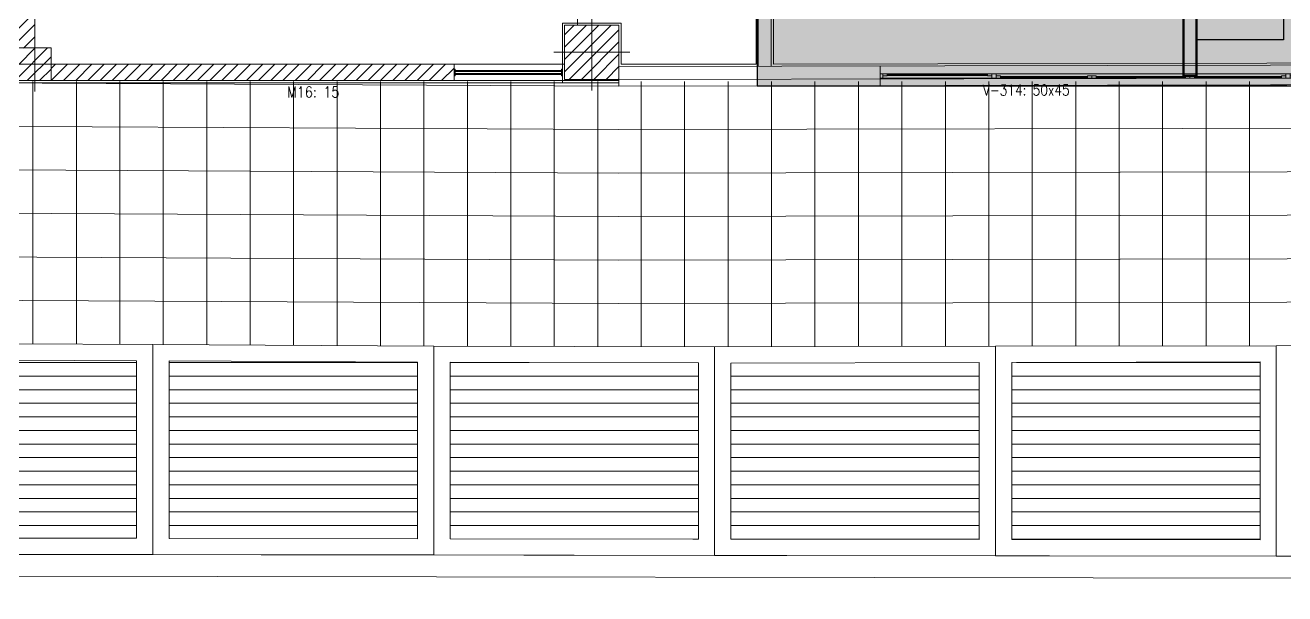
# Model space of a CAD drawing. Header units: millimetres. Extents: x 14 to 290, y 66 to 213.
# Drawn here: x 24.84 to 36.44, y 139.33 to 144.56 of the extents above; entities that cross this region are included whole.
import ezdxf
from ezdxf.enums import TextEntityAlignment as Align

# ---------------------------------------------------------------- set-up
doc = ezdxf.new("R2010")
doc.units = ezdxf.units.MM
doc.linetypes.add('HIDDEN', pattern=[9.525, 6.35, -3.175])
for name, color, linetype, lineweight in [('Durlock', 252, 'Continuous', 50), ('OCASA_TODAS_r08$0$ANTEPECHO', 252, 'Continuous', 20), ('OCASA_TODAS_r08$0$CARP-HOJA', 252, 'Continuous', 20), ('OCASA_TODAS_r08$0$CARPINTERIA', 252, 'Continuous', 15), ('OCASA_TODAS_r08$0$CGC COLUMNAS', 252, 'Continuous', 20), ('OCASA_TODAS_r08$0$CGC COLUMNAS EJES', 252, 'Continuous', 20), ('OCASA_TODAS_r08$0$CGC COLUMNAS HATCH', 252, 'Continuous', 20), ('OCASA_TODAS_r08$0$CGC TABIQUES', 252, 'Continuous', 20), ('OCASA_TODAS_r08$0$CGC TABIQUES REF', 252, 'Continuous', 20), ('OCASA_TODAS_r08$0$CGC VIGAS', 252, 'HIDDEN', 15), ('OCASA_TODAS_r08$0$CGC VIGAS REF', 252, 'Continuous', 15), ('OCASA_TODAS_r08$0$HACH MURO', 252, 'Continuous', 15), ('OCASA_TODAS_r08$0$MURO BLOQUE CEMENTO 18', 252, 'Continuous', 20), ('OCASA_TODAS_r08$0$MURO HOMIGON', 252, 'Continuous', 20), ('OCASA_TODAS_r08$0$MURO LADRILLO COMUN', 252, 'Continuous', 20), ('OCASA_TODAS_r08$0$REVOQUES', 251, 'Continuous', 15), ('OCASA_TODAS_r08$0$VENTANAS', 251, 'Continuous', 15), ('OCASA_TODAS_r08$0$VEREDA', 251, 'Continuous', 15), ('OCASA_TODAS_r08$0$VIDRIO', 251, 'Continuous', 20)]:
    doc.layers.add(name, color=color, linetype=linetype, lineweight=lineweight)
doc.layers.add('IRI-OCASA-Layout R 9$0$OCA_Mobiliario', color=252, linetype='Continuous')
doc.styles.add('OCASA_TODAS_r08$0$CYPETXT', font='romans__.ttf', dxfattribs={"height": 0.2})

# ---------------------------------------------------------------- blocks, each defined once
blk = doc.blocks.new('OCASA_TODAS_r08$0$EJES_DE_LA_COLUMNA')
at = {"layer": 'OCASA_TODAS_r08$0$CGC COLUMNAS EJES'}
for p, q in [((0, -0.5), (0, 0.5)), ((-0.5, 0), (0.5, 0))]:
    blk.add_line(p, q, dxfattribs=at)
blk = doc.blocks.new('OCASA_TODAS_r08$0$Estructura PB para Arquitectura')
at = {"layer": 'OCASA_TODAS_r08$0$CGC COLUMNAS'}
for points in [[(1108.009139, 370.958267), (1108.509139, 370.958267), (1108.509139, 371.458267), (1108.009139, 371.458267), (1108.009139, 370.958267)], [(1108.009139, 370.958267), (1108.509139, 370.958267), (1108.509139, 371.458267), (1108.009139, 371.458267), (1108.009139, 370.958267)], [(1102.981196, 370.948332), (1103.281196, 370.948332), (1103.281196, 371.248332), (1102.981196, 371.248332), (1102.981196, 370.948332)], [(1102.981196, 370.948332), (1103.281196, 370.948332), (1103.281196, 371.248332), (1102.981196, 371.248332), (1102.981196, 370.948332)]]:
    blk.add_lwpolyline(points, close=True, dxfattribs=at)
at = {"layer": 'OCASA_TODAS_r08$0$CGC COLUMNAS HATCH'}
for p, q in [((1108.009139, 371.029921, -0.000029), (1108.437484, 371.458267, -0.000029)), ((1108.009139, 371.256195, -0.000029), (1108.21121, 371.458267, -0.000029)), ((1108.009139, 371.369333, -0.000029), (1108.098073, 371.458267, -0.000029)), ((1108.009139, 371.143058, -0.000029), (1108.324347, 371.458267, -0.000029)), ((1108.050621, 370.958267, -0.000029), (1108.509139, 371.416784, -0.000029)), ((1108.163758, 370.958267, -0.000029), (1108.509139, 371.303647, -0.000029)), ((1102.981196, 370.980011, -0.000029), (1103.249518, 371.248333, -0.000029)), ((1102.981196, 371.093148, -0.000029), (1103.136381, 371.248333, -0.000029)), ((1108.276896, 370.958267, -0.000029), (1108.509139, 371.19051, -0.000029)), ((1103.062655, 370.948333, -0.000029), (1103.281196, 371.166874, -0.000029)), ((1108.390033, 370.958267, -0.000029), (1108.509139, 371.077373, -0.000029)), ((1103.175792, 370.948333, -0.000029), (1103.281196, 371.053737, -0.000029)), ((1108.50317, 370.958267, -0.000029), (1108.509139, 370.964236, -0.000029))]:
    blk.add_line(p, q, dxfattribs=at)
at = {"layer": 'OCASA_TODAS_r08$0$CGC TABIQUES'}
blk.add_line((1103.281196, 371.098332, -0.000029), (1108.009139, 371.098332, -0.000029), dxfattribs=at)
at = {"layer": 'OCASA_TODAS_r08$0$CGC TABIQUES', "elevation": -0.000029}
blk.add_lwpolyline([(1102.981196, 371.248332), (1102.981196, 376.731072), (1103.131196, 376.731072), (1103.131196, 374.295923), (1105.878155, 374.295923), (1105.878155, 376.731072), (1106.028155, 376.731072), (1106.028155, 374.145923), (1103.131196, 374.145923), (1103.131196, 371.248332)], dxfattribs=at)
at = {"layer": 'OCASA_TODAS_r08$0$CGC TABIQUES'}
blk.add_lwpolyline([(1103.281196, 370.948332), (1108.509139, 370.948332), (1108.509139, 370.958747)], dxfattribs=at)
at = {"layer": 'OCASA_TODAS_r08$0$CGC VIGAS', "lineweight": 9}
for p, q in [((1108.128159, 374.145923, -0.000029), (1108.128595, 371.458267, -0.000029)), ((1108.509139, 370.958747, -0.000029), (1116.258649, 370.973633, -0.000029))]:
    blk.add_line(p, q, dxfattribs=at)
at = {"layer": 'OCASA_TODAS_r08$0$CGC COLUMNAS EJES'}
for p, xscale, yscale in [((1108.259139, 371.208267, -0.000029), 0.7, 0.7), ((1103.131196, 371.098332, -0.000029), 0.5, 0.5)]:
    blk.add_blockref('OCASA_TODAS_r08$0$EJES_DE_LA_COLUMNA', p, dxfattribs=dict(at, xscale=xscale, yscale=yscale))
at = {"layer": 'OCASA_TODAS_r08$0$CGC TABIQUES REF', "style": 'OCASA_TODAS_r08$0$CYPETXT', "width": 0.863438}
blk.add_text('M16: 15', height=0.1, dxfattribs=at).set_placement((1105.695168, 370.843332, -0.000029), align=Align.MIDDLE_CENTER)
at = {"layer": 'OCASA_TODAS_r08$0$CGC VIGAS REF', "style": 'OCASA_TODAS_r08$0$CYPETXT', "width": 0.821201}
blk.add_text('V-314: 50x45', height=0.1, rotation=0.110161, dxfattribs=at).set_placement((1112.259456, 370.86095, -0.000029), align=Align.MIDDLE_CENTER)
blk = doc.blocks.new('OCASA_TODAS_r08$0$V17 19_06_2014')
at = {"color": 4}
for points in [[(2804.771204, 1170.094485), (2804.771204, 1170.114485), (2804.746558, 1170.114485), (2804.746558, 1170.114485)], [(2805.773704, 1170.094485), (2805.773704, 1170.114485), (2805.813704, 1170.114485), (2805.813704, 1170.094485)], [(2805.813704, 1170.094485), (2805.813704, 1170.074485), (2805.773704, 1170.074485), (2805.773704, 1170.094485)], [(2808.519411, 1170.094485), (2808.519411, 1170.114485), (2808.479411, 1170.114485), (2808.479411, 1170.094485)], [(2808.479411, 1170.094485), (2808.479411, 1170.074485), (2808.519411, 1170.074485), (2808.519411, 1170.094485)], [(2809.521911, 1170.094485), (2809.521911, 1170.114485), (2809.546558, 1170.114485), (2809.546558, 1170.114485)]]:
    blk.add_lwpolyline(points, dxfattribs=at)
at = {"color": 251}
for points in [[(2804.771204, 1170.114485), (2809.521911, 1170.114485)], [(2804.771204, 1170.074485), (2809.521911, 1170.074485)]]:
    blk.add_lwpolyline(points, dxfattribs=at)
at = {"color": 4}
for points in [[(2804.811204, 1170.114485), (2804.771204, 1170.114485), (2804.771204, 1170.094485), (2804.811204, 1170.094485)], [(2805.733704, 1170.094485), (2805.773704, 1170.094485), (2805.773704, 1170.114485), (2805.733704, 1170.114485)], [(2805.813704, 1170.074485), (2805.853704, 1170.074485), (2805.853704, 1170.094485), (2805.813704, 1170.094485)], [(2807.558224, 1170.094485), (2807.598224, 1170.094485), (2807.598224, 1170.074485), (2807.558224, 1170.074485)], [(2808.439411, 1170.094485), (2808.479411, 1170.094485), (2808.479411, 1170.074485), (2808.439411, 1170.074485)], [(2808.519411, 1170.114485), (2808.559411, 1170.114485), (2808.559411, 1170.094485), (2808.519411, 1170.094485)], [(2809.481911, 1170.114485), (2809.521911, 1170.114485), (2809.521911, 1170.094485), (2809.481911, 1170.094485)]]:
    blk.add_lwpolyline(points, close=True, dxfattribs=at)
at = {"layer": 'OCASA_TODAS_r08$0$CARP-HOJA'}
for p, q in [((2804.811204, 1170.109485), (2805.733714, 1170.109485)), ((2804.811204, 1170.099485), (2805.733714, 1170.099485)), ((2805.853704, 1170.089485), (2806.654891, 1170.089485)), ((2805.853704, 1170.079485), (2806.654891, 1170.079485)), ((2806.734891, 1170.089485), (2807.558224, 1170.089485)), ((2806.734891, 1170.079485), (2807.558224, 1170.079485)), ((2807.638224, 1170.089485), (2808.439411, 1170.089485)), ((2807.638224, 1170.079485), (2808.439411, 1170.079485)), ((2808.559411, 1170.109485), (2809.481921, 1170.109485)), ((2808.559411, 1170.099485), (2809.481921, 1170.099485))]:
    blk.add_line(p, q, dxfattribs=at)
at = {"layer": 'OCASA_TODAS_r08$0$CARPINTERIA', "color": 4}
for points in [[(2804.746558, 1170.084485), (2804.746558, 1170.074485), (2804.771204, 1170.074485), (2804.771204, 1170.114485), (2804.746558, 1170.114485), (2804.746558, 1170.104485)], [(2809.546558, 1170.084485), (2809.546558, 1170.074485), (2809.521911, 1170.074485), (2809.521911, 1170.114485), (2809.546558, 1170.114485), (2809.546558, 1170.104485)]]:
    blk.add_lwpolyline(points, dxfattribs=at)
for points in [[(2806.654891, 1170.094485), (2806.694891, 1170.094485), (2806.694891, 1170.074485), (2806.654891, 1170.074485)], [(2806.694891, 1170.094485), (2806.734891, 1170.094485), (2806.734891, 1170.074485), (2806.694891, 1170.074485)], [(2807.598224, 1170.094485), (2807.638224, 1170.094485), (2807.638224, 1170.074485), (2807.598224, 1170.074485)]]:
    blk.add_lwpolyline(points, close=True, dxfattribs=at)
at = {"layer": 'OCASA_TODAS_r08$0$VIDRIO'}
for p, q in [((2804.811204, 1170.105735), (2805.733714, 1170.105735)), ((2804.811204, 1170.103235), (2805.733714, 1170.103235)), ((2805.853704, 1170.085735), (2806.654891, 1170.085735)), ((2805.853704, 1170.083235), (2806.654891, 1170.083235)), ((2806.734891, 1170.085735), (2807.558224, 1170.085735)), ((2806.734891, 1170.083235), (2807.558224, 1170.083235)), ((2807.638224, 1170.085735), (2808.439411, 1170.085735)), ((2807.638224, 1170.083235), (2808.439411, 1170.083235)), ((2808.559411, 1170.105735), (2809.481921, 1170.105735)), ((2808.559411, 1170.103235), (2809.481921, 1170.103235))]:
    blk.add_line(p, q, dxfattribs=at)
blk = doc.blocks.new('IRI-OCASA-Layout R 9$0$OCA_mesa de trabajo')
at = {"color": 253}
blk.add_lwpolyline([(0, 2.5), (0.8, 2.5), (0.8, 0), (0, 0)], close=True, dxfattribs=at)

msp = doc.modelspace()

# ---------------------------------------------------------------- hatches: boundary and pattern name
at = {"true_color": 0xff38ff}
h = msp.add_hatch(color=6, dxfattribs=at)
h.dxf.hatch_style = 1
h.paths.add_polyline_path([(32.979, 168.621), (32.979, 163.898), (30.428, 163.898), (30.328, 163.898), (30.417, 149.692), (31.572, 149.692), (31.572, 149.692), (31.583, 144.001), (82.186, 144.001), (82.186, 148.079), (89.394, 148.091), (89.394, 167.26), (133.706, 167.26), (133.706, 176.182), (78.008, 176.182), (78.008, 171.449), (62.058, 171.472), (62.058, 168.253), (53.928, 168.253), (53.928, 171.452), (48.355, 171.452), (48.355, 169.7), (46.328, 169.7), (46.328, 168.621)])
at = {"layer": 'OCASA_TODAS_r08$0$HACH MURO'}
h = msp.add_hatch(dxfattribs=at)
h.set_pattern_fill('ANSI31', color=256, scale=0.025, style=0)
h.set_pattern_definition([(45, (274.50704, 155.71555), (-0.0561266, 0.0561266), [])])
h.paths.add_polyline_path([(27.828, 149.832), (27.678, 149.832), (27.678, 147.396), (24.931, 147.396), (24.931, 149.832), (24.781, 149.832), (24.781, 144.349), (24.931, 144.349), (24.931, 147.246), (27.828, 147.246)])
h = msp.add_hatch(dxfattribs=at)
h.set_pattern_fill('ANSI31', color=256, scale=0.025, style=0)
h.set_pattern_definition([(45, (274.50704, 194.11107), (-0.0561266, 0.0561266), [])])
h.paths.add_polyline_path([(28.791, 144.199), (25.081, 144.199), (25.081, 144.049), (28.791, 144.049)])
at = {"layer": 'OCASA_TODAS_r08$0$VEREDA'}
h = msp.add_hatch(dxfattribs=at)
h.set_pattern_fill('LINE', color=256)
h.set_pattern_definition([(0, (0.63575, 116.33001), (0, 0.125), [])])
h.paths.add_polyline_path([(49.27, 139.804), (49.27, 141.484), (51.964, 141.49), (51.964, 139.8)])
h.paths.add_polyline_path([(48.97, 139.804), (48.97, 141.484), (46.264, 141.478), (46.264, 139.808)])
h.paths.add_polyline_path([(41.683, 139.815), (41.683, 141.47), (43.964, 141.474), (43.964, 139.812)])
h.paths.add_polyline_path([(41.383, 139.815), (41.383, 141.47), (39.097, 141.465), (39.097, 139.819)])
h.paths.add_polyline_path([(36.511, 139.822), (36.511, 141.46), (38.797, 141.465), (38.797, 139.819)])
h.paths.add_polyline_path([(36.211, 139.823), (36.211, 141.46), (33.926, 141.455), (33.926, 139.826)])
h.paths.add_polyline_path([(31.34, 139.83), (31.34, 141.45), (33.626, 141.455), (33.626, 139.827)])
h.paths.add_polyline_path([(31.04, 139.83), (31.04, 141.451), (28.754, 141.457), (28.754, 139.834)])
h.paths.add_polyline_path([(26.168, 139.837), (26.168, 141.47), (28.454, 141.458), (28.454, 139.834)])
h.paths.add_polyline_path([(25.868, 139.838), (25.868, 141.471), (23.582, 141.483), (23.582, 139.84)])

# ---------------------------------------------------------------- linework, layer by layer
at = {"layer": 'Defpoints', "color": 6}
msp.add_lwpolyline([(32.979, 168.621), (32.979, 163.898), (30.428, 163.898), (30.328, 163.898), (30.417, 149.692), (31.572, 149.692), (31.572, 149.692), (31.583, 144.001), (82.186, 144.001), (82.186, 148.079), (89.394, 148.091), (89.394, 167.26), (133.706, 167.26)], dxfattribs=at)
at = {"layer": 'Durlock', "elevation": 0.008}
msp.add_lwpolyline([(35.505, 149.909), (35.505, 144.092), (35.627, 144.092), (35.627, 149.909)], close=True, dxfattribs=at)
at = {"layer": 'OCASA_TODAS_r08$0$ANTEPECHO'}
for p, q in [((28.791, 144.199), (29.791, 144.199)), ((28.791, 144.049), (29.791, 144.049))]:
    msp.add_line(p, q, dxfattribs=at)
at = {"layer": 'OCASA_TODAS_r08$0$CARPINTERIA'}
for points in [[(28.801, 144.154), (28.791, 144.154), (28.791, 144.094), (28.801, 144.094)], [(29.791, 144.154), (29.781, 144.154), (29.781, 144.094), (29.791, 144.094)]]:
    msp.add_lwpolyline(points, close=True, dxfattribs=at)
at = {"layer": 'OCASA_TODAS_r08$0$MURO BLOQUE CEMENTO 18'}
msp.add_line((32.714, 144.182), (32.714, 144.002), dxfattribs=at)
msp.add_line((32.714, 144.182), (32.714, 144.002), dxfattribs=at)
msp.add_lwpolyline([(30.309, 143.998), (30.309, 144.178), (37.808, 144.193), (37.808, 144.013), (30.309, 143.998)], dxfattribs=at)
at = {"layer": 'OCASA_TODAS_r08$0$MURO HOMIGON'}
msp.add_line((28.791, 144.199), (28.791, 144.049), dxfattribs=at)
at = {"layer": 'OCASA_TODAS_r08$0$MURO LADRILLO COMUN'}
msp.add_lwpolyline([(31.592, 144.181), (31.592, 149.712), (29.693, 149.712), (29.693, 149.832), (31.712, 149.832), (31.712, 144.181)], dxfattribs=at)
at = {"layer": 'OCASA_TODAS_r08$0$REVOQUES'}
for points in [[(26.591, 166.099), (26.761, 166.099), (26.761, 171.459), (27.806, 171.459), (27.806, 171.672), (27.646, 171.672), (27.646, 171.619), (23.983, 171.619), (23.983, 171.672), (23.823, 171.672), (23.823, 171.619), (22.009, 171.619), (22.009, 170.559), (20.401, 170.559), (20.401, 147.956), (24.765, 147.956), (24.765, 144.029), (30.309, 144.029)], [(29.791, 144.029), (29.791, 144.029), (29.791, 144.578), (30.329, 144.578), (30.329, 144.199), (31.572, 144.201), (31.572, 147.245), (31.522, 147.245), (31.522, 147.405), (31.572, 147.405), (31.572, 149.692), (29.693, 149.692), (29.693, 149.852), (30.328, 149.852)], [(30.428, 149.852), (31.732, 149.852), (31.732, 144.201), (37.785, 144.214), (37.785, 144.594), (38.325, 144.594), (38.326, 144.214), (44.149, 144.226), (44.149, 146.788), (44.359, 146.788)]]:
    msp.add_lwpolyline(points, dxfattribs=at)
at = {"layer": 'OCASA_TODAS_r08$0$VENTANAS'}
for p, q in [((28.801, 144.142), (29.781, 144.142)), ((28.801, 144.139), (29.781, 144.139)), ((28.801, 144.136), (29.781, 144.136)), ((28.801, 144.133), (29.781, 144.133)), ((28.801, 144.115), (29.781, 144.115)), ((28.801, 144.112), (29.781, 144.112)), ((28.801, 144.109), (29.781, 144.109)), ((28.801, 144.106), (29.781, 144.106))]:
    msp.add_line(p, q, dxfattribs=at)
at = {"layer": 'OCASA_TODAS_r08$0$VEREDA'}
for p, q in [((24.914, 144.041, 0.008), (24.914, 141.626, 0)), ((25.314, 144.041, 0.008), (25.314, 141.624, 0)), ((25.714, 144.041, 0.008), (25.714, 141.622, 0)), ((26.114, 144.041, 0.008), (26.114, 141.62, 0)), ((26.514, 144.041, 0.008), (26.514, 141.618, 0)), ((26.914, 144.041, 0.008), (26.914, 141.616, 0)), ((27.314, 144.041, 0.008), (27.314, 141.614, 0)), ((27.714, 144.041, 0.008), (27.714, 141.612, 0)), ((28.114, 144.041, 0.008), (28.114, 141.61, 0)), ((28.514, 144.041, 0.008), (28.514, 141.608, 0)), ((28.914, 144.041, 0.008), (28.914, 141.606, 0)), ((29.314, 144.041, 0.008), (29.314, 141.605, 0)), ((29.714, 144.041, 0.008), (29.714, 141.604, 0)), ((30.114, 144.041, 0.008), (30.114, 141.603, 0)), ((30.514, 144.041, 0.008), (30.514, 141.602, 0)), ((30.914, 144.041, 0.008), (30.914, 141.601, 0)), ((31.314, 144.041, 0.008), (31.314, 141.6, 0)), ((31.714, 144.041, 0.008), (31.714, 141.601, 0)), ((32.114, 144.041, 0.008), (32.114, 141.602, 0)), ((32.514, 144.041, 0.008), (32.514, 141.603, 0)), ((32.914, 144.041, 0.008), (32.914, 141.603, 0)), ((33.314, 144.041, 0.008), (33.314, 141.604, 0)), ((33.714, 144.041, 0.008), (33.714, 141.605, 0)), ((34.114, 144.041, 0.008), (34.114, 141.606, 0)), ((34.514, 144.041, 0.008), (34.514, 141.606, 0)), ((34.914, 144.041, 0.008), (34.914, 141.607, 0)), ((35.314, 144.041, 0.008), (35.314, 141.608, 0)), ((35.714, 144.041, 0.008), (35.714, 141.609, 0)), ((36.114, 144.041, 0.008), (36.114, 141.61, 0)), ((23.438, 139.691), (54.514, 139.646)), ((23.349, 139.491), (137.105, 139.327))]:
    msp.add_line(p, q, dxfattribs=at)
at = {"layer": 'OCASA_TODAS_r08$0$VEREDA', "elevation": 0}
for points in [[(17.909, 173.059), (17.909, 147.515), (23.594, 142.033), (30.306, 141.998), (44.152, 142.025), (45.812, 142.027), (52.431, 142.041), (53.811, 142.042), (54.559, 142.044)], [(18.309, 173.059), (18.309, 147.685), (23.757, 142.432), (30.307, 142.398), (44.151, 142.425), (45.811, 142.427), (52.43, 142.441), (53.81, 142.442), (54.559, 142.444)], [(18.709, 173.059), (18.709, 147.855), (23.919, 142.831), (30.307, 142.798), (44.151, 142.825), (45.811, 142.827), (52.43, 142.841), (53.81, 142.842), (54.559, 142.844)], [(19.109, 173.06), (19.109, 148.025), (24.081, 143.23), (30.308, 143.198), (44.15, 143.225), (45.81, 143.227), (52.429, 143.241), (53.809, 143.242), (54.559, 143.244)], [(19.509, 173.06), (19.509, 148.195), (24.243, 143.629), (30.309, 143.598), (44.149, 143.625), (45.809, 143.627), (52.429, 143.641), (53.809, 143.642), (54.559, 143.644)], [(19.909, 173.06), (19.909, 148.365), (24.406, 144.029), (30.309, 143.998), (44.148, 144.025), (45.808, 144.027), (52.428, 144.041), (53.808, 144.042), (54.559, 144.044)], [(26.018, 139.688), (26.018, 141.62), (23.432, 141.633), (23.432, 139.691), (26.018, 139.688)], [(26.018, 139.688), (26.018, 141.62), (28.604, 141.607), (28.604, 139.684), (26.018, 139.688)], [(31.19, 139.68), (31.19, 141.6), (28.604, 141.607), (28.604, 139.684), (31.19, 139.68)], [(31.19, 139.68), (31.19, 141.6), (33.776, 141.605), (33.776, 139.676), (31.19, 139.68)], [(36.361, 139.673), (36.361, 141.61), (33.776, 141.605), (33.776, 139.676), (36.361, 139.673)], [(36.361, 139.673), (36.361, 141.61), (38.947, 141.615), (38.947, 139.669), (36.361, 139.673)]]:
    msp.add_lwpolyline(points, dxfattribs=at)
for points in [[(25.868, 139.838), (25.868, 141.471), (23.582, 141.483), (23.582, 139.84)], [(26.168, 139.837), (26.168, 141.47), (28.454, 141.458), (28.454, 139.834)], [(31.04, 139.83), (31.04, 141.451), (28.754, 141.457), (28.754, 139.834)], [(31.34, 139.83), (31.34, 141.45), (33.626, 141.455), (33.626, 139.827)], [(36.211, 139.823), (36.211, 141.46), (33.926, 141.455), (33.926, 139.826)]]:
    msp.add_lwpolyline(points, close=True, dxfattribs=at)

# ---------------------------------------------------------------- block references
at = {"color": 31, "true_color": 0xfebd57}
msp.add_blockref('OCASA_TODAS_r08$0$Estructura PB para Arquitectura', (-1078.2, -226.899), dxfattribs=at)
at = {"layer": 'IRI-OCASA-Layout R 9$0$OCA_Mobiliario'}
msp.add_blockref('IRI-OCASA-Layout R 9$0$OCA_mesa de trabajo', (35.627, 144.424, 0.008), dxfattribs=at)
at = {"layer": 'OCASA_TODAS_r08$0$VENTANAS'}
msp.add_blockref('OCASA_TODAS_r08$0$V17 19_06_2014', (-2772.032, -1026.002, 0.008), dxfattribs=at)

doc.saveas('drawing.dxf')
